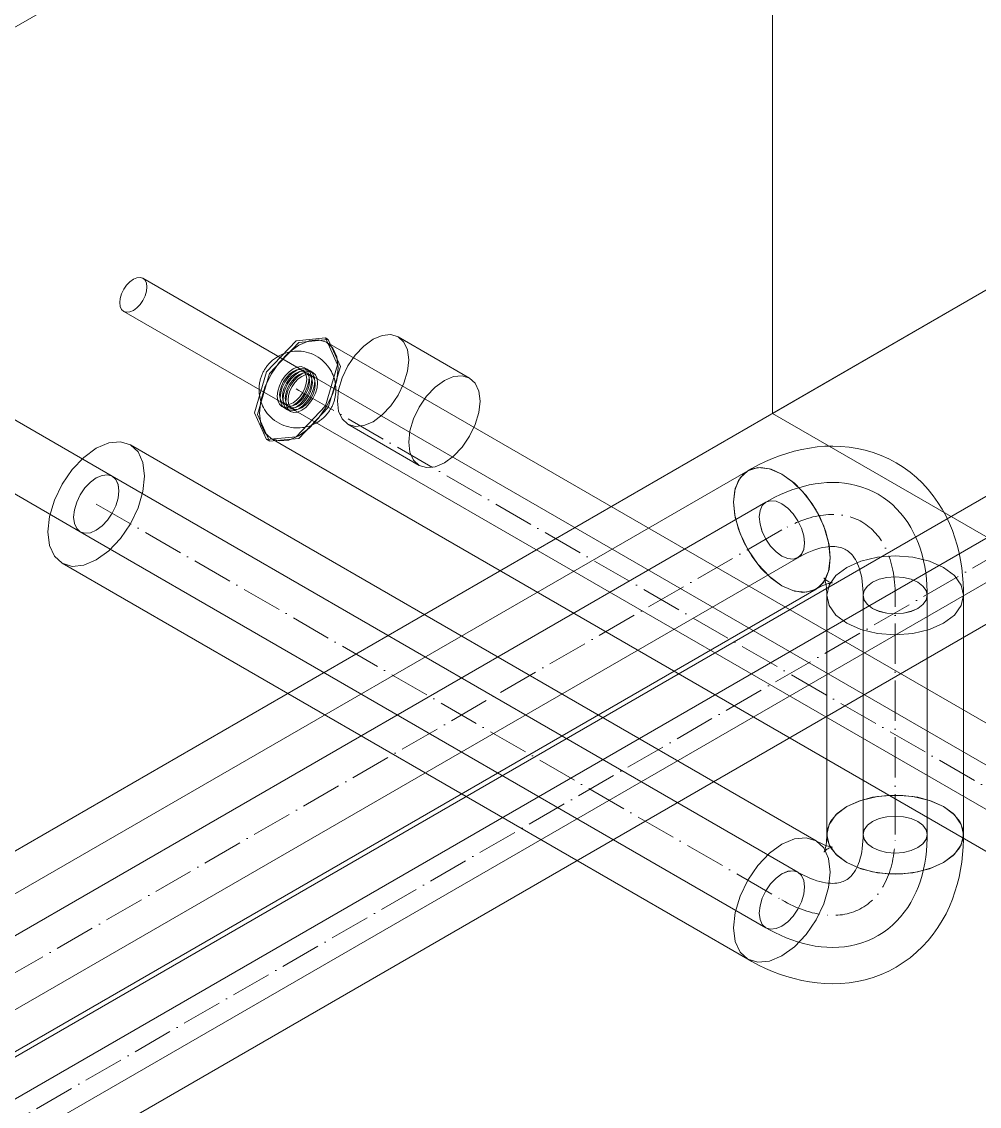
# Model space of a CAD drawing. Header units: millimetres. Extents: x -88595 to 880822, y -1054509 to -148035.
# Drawn here: x 393843 to 394080.3, y -318336.5 to -318067.8 of the extents above; entities that cross this region are included whole.
import ezdxf

# ---------------------------------------------------------------- set-up
doc = ezdxf.new("R2010")
doc.units = ezdxf.units.MM
doc.linetypes.add('$12$ADSK_Осевая', pattern=[14, 10, -2, 0, -2])
doc.linetypes.add('$13$ADSK_Осевая', pattern=[14, 10, -2, 0, -2])
for name, color, linetype, lineweight in [('Изоляция', 7, 'Continuous', 18), ('Оборудование', 7, 'Continuous', 18), ('Трубопровод', 7, 'Continuous', 18), ('Трубопроводы', 7, 'Continuous', 18)]:
    doc.layers.add(name, color=color, linetype=linetype, lineweight=lineweight)

# ---------------------------------------------------------------- blocks, each defined once
blk = doc.blocks.new('$0$ADSK_Канальный блок кондиционера1 - AD242MJERAB-3267365-В_ОВ3_3')
at = {"layer": 'Оборудование'}
for p, q in [((18017.5, 12209.29), (18510.35, 12493.84)), ((18307.41, 12376.67), (18307.41, 12172.55)), ((18510.35, 12289.72), (18017.5, 12005.17)), ((18307.41, 12172.55), (18448.83, 12254.2)), ((18191.7, 12182.79), (18151.39, 12206.06)), ((18146.64, 12197.83), (18186.95, 12174.56)), ((18232.34, 12181.33), (18214.66, 12191.54)), ((18143.79, 12156.97), (18103.49, 12180.24)), ((18371.05, 12135.81), (18307.41, 12172.55)), ((18202.16, 12169.89), (18219.84, 12159.68)), ((18095.55, 12166.49), (18135.85, 12143.22))]:
    blk.add_line(p, q, dxfattribs=at)
for points in [[(18145.66, 12200, 0), (18145.77, 12201.07, 0), (18146.11, 12202.2, 0), (18146.64, 12203.32, 0), (18147.34, 12204.33, 0), (18148.15, 12205.19, 0), (18149.02, 12205.82, 0), (18149.89, 12206.19, 0), (18150.7, 12206.27, 0), (18151.39, 12206.06, 0), (18151.93, 12205.56, 0), (18152.26, 12204.82, 0), (18152.38, 12203.88, 0)], [(18152.38, 12203.88, 0), (18152.26, 12202.81, 0), (18151.93, 12201.68, 0), (18151.39, 12200.57, 0), (18150.7, 12199.55, 0), (18149.89, 12198.7, 0), (18149.02, 12198.07, 0), (18148.15, 12197.7, 0), (18147.34, 12197.62, 0), (18146.64, 12197.83, 0), (18146.11, 12198.33, 0), (18145.77, 12199.07, 0), (18145.66, 12200, 0)], [(18199.58, 12175.61, 0), (18199.88, 12178.43, 0), (18200.76, 12181.4, 0), (18202.16, 12184.32, 0), (18203.99, 12187, 0), (18206.13, 12189.25, 0), (18208.41, 12190.92, 0), (18210.7, 12191.89, 0), (18212.83, 12192.11, 0), (18214.66, 12191.54, 0), (18216.07, 12190.24, 0), (18216.95, 12188.29, 0), (18217.25, 12185.82, 0)], [(18217.25, 12185.82, 0), (18216.95, 12183, 0), (18216.07, 12180.03, 0), (18214.66, 12177.11, 0), (18212.83, 12174.43, 0), (18210.7, 12172.18, 0), (18208.41, 12170.51, 0), (18206.13, 12169.54, 0), (18203.99, 12169.32, 0), (18202.16, 12169.89, 0), (18200.76, 12171.19, 0), (18199.88, 12173.14, 0), (18199.58, 12175.61, 0)], [(18192.68, 12180.61, 0), (18192.57, 12181.55, 0), (18192.23, 12182.29, 0), (18191.7, 12182.79, 0), (18191, 12183, 0), (18190.19, 12182.92, 0), (18189.32, 12182.55, 0), (18188.45, 12181.92, 0), (18187.64, 12181.06, 0), (18186.95, 12180.05, 0), (18186.41, 12178.93, 0), (18186.08, 12177.8, 0), (18185.96, 12176.73, 0)], [(18185.96, 12176.73, 0), (18186.08, 12175.8, 0), (18186.41, 12175.06, 0), (18186.95, 12174.56, 0), (18187.64, 12174.35, 0), (18188.45, 12174.43, 0), (18189.32, 12174.8, 0), (18190.19, 12175.43, 0), (18191, 12176.28, 0), (18191.7, 12177.3, 0), (18192.23, 12178.41, 0), (18192.57, 12179.54, 0), (18192.68, 12180.61, 0)], [(18234.93, 12175.61, 0), (18234.63, 12178.08, 0), (18233.75, 12180.03, 0), (18232.34, 12181.33, 0), (18230.51, 12181.9, 0), (18228.38, 12181.69, 0), (18226.09, 12180.72, 0), (18223.8, 12179.05, 0), (18221.67, 12176.8, 0), (18219.84, 12174.12, 0), (18218.44, 12171.19, 0), (18217.55, 12168.22, 0), (18217.25, 12165.41, 0)], [(18217.25, 12165.41, 0), (18217.55, 12162.94, 0), (18218.44, 12160.99, 0), (18219.84, 12159.68, 0), (18221.67, 12159.12, 0), (18223.8, 12159.33, 0), (18226.09, 12160.3, 0), (18228.38, 12161.97, 0), (18230.51, 12164.22, 0), (18232.34, 12166.9, 0), (18233.75, 12169.83, 0), (18234.63, 12172.8, 0), (18234.93, 12175.61, 0)], [(18145.44, 12153.34, 0), (18145.25, 12154.91, 0), (18144.69, 12156.15, 0), (18143.79, 12156.97, 0), (18142.63, 12157.33, 0), (18141.28, 12157.2, 0), (18139.82, 12156.58, 0), (18138.37, 12155.52, 0), (18137.02, 12154.09, 0), (18135.85, 12152.39, 0), (18134.96, 12150.53, 0), (18134.4, 12148.64, 0), (18134.21, 12146.85, 0)], [(18134.21, 12146.85, 0), (18134.4, 12145.29, 0), (18134.96, 12144.05, 0), (18135.85, 12143.22, 0), (18137.02, 12142.86, 0), (18138.37, 12143, 0), (18139.82, 12143.61, 0), (18141.28, 12144.67, 0), (18142.63, 12146.1, 0), (18143.79, 12147.8, 0), (18144.69, 12149.66, 0), (18145.25, 12151.55, 0), (18145.44, 12153.34, 0)]]:
    blk.add_polyline3d(points, dxfattribs=at)
blk = doc.blocks.new('$0$ADSK_МедьПайка_Отвод-гнутая труба - Отвод _гнутая труба_-3197924-В_ОВ3_3')
at = {"layer": 'Трубопроводы', "color": 134, "true_color": 0x00a6a6}
for points in [[(31495.62, 9697.12, 0), (31496.88, 9698.07, 0), (31497.67, 9699.18, 0), (31497.94, 9700.36, 0), (31497.67, 9701.55, 0), (31496.88, 9702.65, 0), (31495.62, 9703.6, 0), (31493.97, 9704.33, 0), (31492.06, 9704.79, 0), (31490, 9704.95, 0), (31487.95, 9704.79, 0), (31486.03, 9704.33, 0), (31484.39, 9703.6, 0)], [(31484.39, 9703.6, 0), (31483.12, 9702.65, 0), (31482.33, 9701.55, 0), (31482.06, 9700.36, 0), (31482.33, 9699.18, 0), (31483.12, 9698.07, 0), (31484.39, 9697.12, 0), (31486.03, 9696.39, 0), (31487.95, 9695.93, 0), (31490, 9695.78, 0), (31492.06, 9695.93, 0), (31493.97, 9696.39, 0), (31495.62, 9697.12, 0)], [(31477.81, 9689.06, 0), (31478.12, 9689.26, 0), (31478.42, 9689.48, 0), (31478.72, 9689.73, 0), (31479.01, 9690.01, 0), (31479.3, 9690.32, 0), (31479.59, 9690.68, 0), (31479.87, 9691.08, 0), (31480.15, 9691.53, 0), (31480.42, 9692.02, 0), (31480.68, 9692.57, 0), (31480.92, 9693.16, 0), (31481.15, 9693.81, 0), (31481.36, 9694.51, 0), (31481.54, 9695.26, 0), (31481.7, 9696.06, 0), (31481.84, 9696.91, 0), (31481.94, 9697.81, 0), (31482.01, 9698.74, 0), (31482.05, 9699.72, 0), (31482.06, 9700.36, 0)], [(31485.75, 9675.31, 0), (31486.99, 9676.09, 0), (31488.18, 9676.95, 0), (31489.3, 9677.89, 0), (31490.36, 9678.9, 0), (31491.35, 9679.98, 0), (31492.27, 9681.12, 0), (31493.11, 9682.31, 0), (31493.88, 9683.55, 0), (31494.58, 9684.84, 0), (31495.21, 9686.16, 0), (31495.77, 9687.52, 0), (31496.26, 9688.92, 0), (31496.68, 9690.34, 0), (31497.04, 9691.79, 0), (31497.34, 9693.26, 0), (31497.57, 9694.76, 0), (31497.75, 9696.28, 0), (31497.87, 9697.81, 0), (31497.93, 9699.37, 0), (31497.94, 9700.36, 0)], [(31461.93, 9690.64, 0), (31463.38, 9691.26, 0), (31464.74, 9691.39, 0), (31465.9, 9691.03, 0), (31466.79, 9690.2, 0), (31467.35, 9688.96, 0), (31467.54, 9687.4, 0), (31467.35, 9685.61, 0), (31466.79, 9683.72, 0), (31465.9, 9681.86, 0), (31464.74, 9680.16, 0), (31463.38, 9678.73, 0), (31461.93, 9677.67, 0)], [(31461.93, 9677.67, 0), (31460.48, 9677.05, 0), (31459.12, 9676.92, 0), (31457.96, 9677.28, 0), (31457.07, 9678.11, 0), (31456.51, 9679.35, 0), (31456.31, 9680.91, 0), (31456.51, 9682.7, 0), (31457.07, 9684.59, 0), (31457.96, 9686.45, 0), (31459.12, 9688.15, 0), (31460.48, 9689.58, 0), (31461.93, 9690.64, 0)], [(31477.81, 9689.06, 0), (31477.48, 9688.89, 0), (31477.14, 9688.74, 0), (31476.78, 9688.61, 0), (31476.39, 9688.49, 0), (31475.97, 9688.4, 0), (31475.52, 9688.33, 0), (31475.03, 9688.28, 0), (31474.51, 9688.27, 0), (31473.94, 9688.28, 0), (31473.34, 9688.33, 0), (31472.7, 9688.42, 0), (31472.03, 9688.55, 0), (31471.32, 9688.72, 0), (31470.57, 9688.93, 0), (31469.8, 9689.19, 0), (31469, 9689.5, 0), (31468.17, 9689.86, 0), (31467.32, 9690.26, 0), (31466.46, 9690.72, 0), (31465.9, 9691.03, 0)], [(31485.75, 9675.31, 0), (31484.45, 9674.62, 0), (31483.12, 9674.03, 0), (31481.74, 9673.52, 0), (31480.34, 9673.11, 0), (31478.91, 9672.79, 0), (31477.46, 9672.57, 0), (31476.01, 9672.43, 0), (31474.55, 9672.39, 0), (31473.08, 9672.43, 0), (31471.62, 9672.55, 0), (31470.16, 9672.74, 0), (31468.71, 9673.02, 0), (31467.27, 9673.36, 0), (31465.83, 9673.77, 0), (31464.41, 9674.25, 0), (31462.99, 9674.8, 0), (31461.59, 9675.4, 0), (31460.2, 9676.07, 0), (31458.83, 9676.79, 0), (31457.96, 9677.28, 0)]]:
    blk.add_polyline3d(points, dxfattribs=at)
blk = doc.blocks.new('$0$ADSK_МедьПайка_Муфта редукционная - Муфта редукционная медная под пайку-3268008-В_ОВ3_3')
at = {"layer": 'Трубопроводы', "color": 190, "true_color": 0x8000ff}
for p, q in [((18191.7, 12182.79), (18190.99, 12183.2)), ((18192.1, 12183.48), (18191.39, 12183.89)), ((18192.79, 12183.09), (18192.08, 12183.49)), ((18193.52, 12182.67), (18192.81, 12183.08)), ((18193.12, 12181.98), (18192.41, 12182.39)), ((18190.03, 12178.27), (18189.32, 12178.67)), ((18186.24, 12174.97), (18186.95, 12174.56)), ((18185.84, 12174.28), (18186.55, 12173.87)), ((18186.53, 12173.88), (18187.23, 12173.46)), ((18187.25, 12173.45), (18187.96, 12173.04)), ((18187.65, 12174.14), (18188.36, 12173.74))]:
    blk.add_line(p, q, dxfattribs=at)
for points in [[(18199.2, 12178.47, 0), (18199.19, 12178.81, 0), (18199.17, 12179.16, 0), (18199.14, 12179.52, 0), (18199.09, 12179.9, 0), (18199.02, 12180.29, 0), (18198.93, 12180.7, 0), (18198.82, 12181.13, 0), (18198.68, 12181.57, 0), (18198.51, 12182.02, 0), (18198.31, 12182.48, 0), (18198.08, 12182.95, 0), (18197.8, 12183.42, 0), (18197.49, 12183.9, 0), (18197.14, 12184.38, 0), (18196.75, 12184.84, 0), (18196.32, 12185.29, 0), (18195.84, 12185.72, 0), (18195.33, 12186.13, 0), (18194.79, 12186.5, 0), (18194.23, 12186.83, 0), (18193.64, 12187.13, 0), (18193.04, 12187.38, 0), (18192.43, 12187.58, 0), (18191.82, 12187.75, 0), (18191.22, 12187.86, 0), (18190.63, 12187.94, 0), (18190.05, 12187.98, 0), (18189.5, 12187.99, 0), (18188.97, 12187.96, 0), (18188.46, 12187.91, 0), (18187.98, 12187.84, 0), (18187.53, 12187.74, 0), (18187.1, 12187.63, 0), (18186.69, 12187.51, 0), (18186.31, 12187.37, 0), (18185.95, 12187.23, 0), (18185.61, 12187.08, 0), (18185.29, 12186.92, 0), (18184.99, 12186.76, 0), (18184.71, 12186.59, 0), (18184.45, 12186.42, 0), (18184.2, 12186.25, 0), (18183.96, 12186.08, 0), (18183.74, 12185.91, 0), (18183.52, 12185.74, 0), (18183.32, 12185.56, 0), (18183.13, 12185.38, 0), (18182.95, 12185.21, 0), (18182.78, 12185.03, 0), (18182.61, 12184.86, 0), (18182.46, 12184.68, 0), (18182.31, 12184.5, 0), (18182.17, 12184.32, 0), (18182.03, 12184.14, 0), (18181.9, 12183.96, 0), (18181.77, 12183.77, 0), (18181.65, 12183.59, 0), (18181.53, 12183.4, 0), (18181.42, 12183.21, 0), (18181.31, 12183.02, 0), (18181.21, 12182.82, 0), (18181.11, 12182.63, 0), (18181.02, 12182.42, 0), (18180.93, 12182.22, 0), (18180.84, 12182.01, 0), (18180.76, 12181.79, 0), (18180.68, 12181.57, 0), (18180.6, 12181.35, 0), (18180.53, 12181.12, 0), (18180.47, 12180.88, 0), (18180.4, 12180.63, 0), (18180.35, 12180.38, 0), (18180.3, 12180.11, 0), (18180.26, 12179.84, 0), (18180.22, 12179.56, 0), (18180.19, 12179.27, 0), (18180.17, 12178.96, 0), (18180.16, 12178.65, 0), (18180.16, 12178.47, 0)], [(18184.69, 12176.82, 0), (18184.82, 12178.07, 0), (18185.22, 12179.39, 0), (18185.84, 12180.68, 0), (18186.65, 12181.87, 0), (18187.6, 12182.87, 0), (18188.62, 12183.61, 0), (18189.63, 12184.05, 0), (18190.58, 12184.14, 0), (18191.39, 12183.89, 0), (18192.01, 12183.31, 0), (18192.41, 12182.44, 0), (18192.54, 12181.35, 0)], [(18191.97, 12181.02, 0), (18191.86, 12181.96, 0), (18191.52, 12182.7, 0), (18190.99, 12183.2, 0), (18190.29, 12183.41, 0), (18189.48, 12183.33, 0), (18188.62, 12182.96, 0), (18187.75, 12182.33, 0), (18186.94, 12181.47, 0), (18186.24, 12180.45, 0), (18185.71, 12179.34, 0), (18185.37, 12178.21, 0), (18185.26, 12177.14, 0)], [(18185.4, 12176.41, 0), (18185.53, 12177.66, 0), (18185.92, 12178.98, 0), (18186.55, 12180.28, 0), (18187.36, 12181.47, 0), (18188.31, 12182.46, 0), (18189.32, 12183.21, 0), (18190.34, 12183.64, 0), (18191.28, 12183.73, 0), (18192.1, 12183.48, 0), (18192.72, 12182.9, 0), (18193.11, 12182.04, 0), (18193.25, 12180.94, 0)], [(18193.25, 12180.94, 0), (18193.11, 12182.04, 0), (18192.72, 12182.9, 0), (18192.1, 12183.48, 0), (18191.28, 12183.73, 0), (18190.34, 12183.64, 0), (18189.32, 12183.21, 0), (18188.31, 12182.46, 0), (18187.36, 12181.47, 0), (18186.55, 12180.28, 0), (18185.92, 12178.98, 0), (18185.53, 12177.66, 0), (18185.4, 12176.41, 0)], [(18185.96, 12176.73, 0), (18186.08, 12177.8, 0), (18186.41, 12178.93, 0), (18186.95, 12180.05, 0), (18187.64, 12181.06, 0), (18188.45, 12181.92, 0), (18189.32, 12182.55, 0), (18190.19, 12182.92, 0), (18191, 12183, 0), (18191.7, 12182.79, 0), (18192.23, 12182.29, 0), (18192.57, 12181.55, 0), (18192.68, 12180.61, 0)], [(18193.96, 12180.54, 0), (18193.83, 12181.63, 0), (18193.43, 12182.5, 0), (18192.81, 12183.08, 0), (18192, 12183.33, 0), (18191.05, 12183.24, 0), (18190.03, 12182.81, 0), (18189.01, 12182.06, 0), (18188.06, 12181.06, 0), (18187.25, 12179.87, 0), (18186.62, 12178.57, 0), (18186.23, 12177.25, 0), (18186.1, 12176, 0)], [(18186.1, 12176, 0), (18186.23, 12177.25, 0), (18186.62, 12178.57, 0), (18187.25, 12179.87, 0), (18188.06, 12181.06, 0), (18189.01, 12182.06, 0), (18190.03, 12182.81, 0), (18191.05, 12183.24, 0), (18192, 12183.33, 0), (18192.81, 12183.08, 0), (18193.43, 12182.5, 0), (18193.83, 12181.63, 0), (18193.96, 12180.54, 0)], [(18193.4, 12180.21, 0), (18193.28, 12181.15, 0), (18192.94, 12181.89, 0), (18192.41, 12182.39, 0), (18191.71, 12182.6, 0), (18190.9, 12182.52, 0), (18190.03, 12182.15, 0), (18189.16, 12181.52, 0), (18188.35, 12180.66, 0), (18187.65, 12179.64, 0), (18187.11, 12178.53, 0), (18186.78, 12177.39, 0), (18186.66, 12176.32, 0)], [(18194.67, 12180.13, 0), (18194.53, 12181.22, 0), (18194.14, 12182.09, 0), (18193.52, 12182.67, 0), (18192.7, 12182.92, 0), (18191.75, 12182.83, 0), (18190.74, 12182.4, 0), (18189.72, 12181.65, 0), (18188.77, 12180.65, 0), (18187.96, 12179.46, 0), (18187.33, 12178.16, 0), (18186.94, 12176.84, 0), (18186.81, 12175.59, 0)], [(18192.54, 12181.35, 0), (18192.41, 12180.1, 0), (18192.01, 12178.78, 0), (18191.39, 12177.48, 0), (18190.58, 12176.29, 0), (18189.63, 12175.29, 0), (18188.62, 12174.55, 0), (18187.6, 12174.12, 0), (18186.65, 12174.02, 0), (18185.84, 12174.28, 0), (18185.22, 12174.85, 0), (18184.82, 12175.72, 0), (18184.69, 12176.82, 0)], [(18185.26, 12177.14, 0), (18185.37, 12176.21, 0), (18185.71, 12175.46, 0), (18186.24, 12174.97, 0), (18186.94, 12174.75, 0), (18187.75, 12174.83, 0), (18188.62, 12175.2, 0), (18189.48, 12175.84, 0), (18190.29, 12176.69, 0), (18190.99, 12177.71, 0), (18191.52, 12178.82, 0), (18191.86, 12179.95, 0), (18191.97, 12181.02, 0)], [(18193.25, 12180.94, 0), (18193.11, 12179.69, 0), (18192.72, 12178.37, 0), (18192.1, 12177.07, 0), (18191.28, 12175.88, 0), (18190.34, 12174.88, 0), (18189.32, 12174.14, 0), (18188.31, 12173.71, 0), (18187.36, 12173.62, 0), (18186.55, 12173.87, 0), (18185.92, 12174.45, 0), (18185.53, 12175.31, 0), (18185.4, 12176.41, 0)], [(18185.4, 12176.41, 0), (18185.53, 12175.31, 0), (18185.92, 12174.45, 0), (18186.55, 12173.87, 0), (18187.36, 12173.62, 0), (18188.31, 12173.71, 0), (18189.32, 12174.14, 0), (18190.34, 12174.88, 0), (18191.28, 12175.88, 0), (18192.1, 12177.07, 0), (18192.72, 12178.37, 0), (18193.11, 12179.69, 0), (18193.25, 12180.94, 0)], [(18192.68, 12180.61, 0), (18192.57, 12179.54, 0), (18192.23, 12178.41, 0), (18191.7, 12177.3, 0), (18191, 12176.28, 0), (18190.19, 12175.43, 0), (18189.32, 12174.8, 0), (18188.45, 12174.43, 0), (18187.64, 12174.35, 0), (18186.95, 12174.56, 0), (18186.41, 12175.06, 0), (18186.08, 12175.8, 0), (18185.96, 12176.73, 0)], [(18186.1, 12176, 0), (18186.23, 12174.9, 0), (18186.62, 12174.03, 0), (18187.25, 12173.45, 0), (18188.06, 12173.2, 0), (18189.01, 12173.29, 0), (18190.03, 12173.73, 0), (18191.05, 12174.47, 0), (18192, 12175.47, 0), (18192.81, 12176.66, 0), (18193.43, 12177.96, 0), (18193.83, 12179.28, 0), (18193.96, 12180.54, 0)], [(18193.96, 12180.54, 0), (18193.83, 12179.28, 0), (18193.43, 12177.96, 0), (18192.81, 12176.66, 0), (18192, 12175.47, 0), (18191.05, 12174.47, 0), (18190.03, 12173.73, 0), (18189.01, 12173.29, 0), (18188.06, 12173.2, 0), (18187.25, 12173.45, 0), (18186.62, 12174.03, 0), (18186.23, 12174.9, 0), (18186.1, 12176, 0)], [(18186.66, 12176.32, 0), (18186.78, 12175.38, 0), (18187.11, 12174.64, 0), (18187.65, 12174.14, 0), (18188.35, 12173.93, 0), (18189.16, 12174.01, 0), (18190.03, 12174.38, 0), (18190.9, 12175.01, 0), (18191.71, 12175.87, 0), (18192.41, 12176.89, 0), (18192.94, 12178.01, 0), (18193.28, 12179.14, 0), (18193.4, 12180.21, 0)], [(18186.81, 12175.59, 0), (18186.94, 12174.49, 0), (18187.33, 12173.62, 0), (18187.96, 12173.04, 0), (18188.77, 12172.79, 0), (18189.72, 12172.88, 0), (18190.74, 12173.32, 0), (18191.75, 12174.06, 0), (18192.7, 12175.06, 0), (18193.52, 12176.25, 0), (18194.14, 12177.55, 0), (18194.53, 12178.87, 0), (18194.67, 12180.13, 0)], [(18187.37, 12175.91, 0), (18187.49, 12176.99, 0), (18187.82, 12178.12, 0), (18188.36, 12179.23, 0), (18189.05, 12180.25, 0), (18189.87, 12181.11, 0), (18190.74, 12181.74, 0), (18191.61, 12182.11, 0), (18192.42, 12182.19, 0), (18193.12, 12181.98, 0), (18193.65, 12181.48, 0), (18193.99, 12180.74, 0), (18194.1, 12179.8, 0)], [(18194.1, 12179.8, 0), (18193.99, 12178.73, 0), (18193.65, 12177.6, 0), (18193.12, 12176.48, 0), (18192.42, 12175.46, 0), (18191.61, 12174.61, 0), (18190.74, 12173.97, 0), (18189.87, 12173.6, 0), (18189.05, 12173.52, 0), (18188.36, 12173.74, 0), (18187.82, 12174.23, 0), (18187.49, 12174.97, 0), (18187.37, 12175.91, 0)], [(18180.16, 12178.47, 0), (18180.16, 12178.13, 0), (18180.18, 12177.78, 0), (18180.21, 12177.42, 0), (18180.26, 12177.04, 0), (18180.33, 12176.64, 0), (18180.42, 12176.24, 0), (18180.53, 12175.81, 0), (18180.67, 12175.37, 0), (18180.84, 12174.92, 0), (18181.04, 12174.46, 0), (18181.28, 12173.99, 0), (18181.55, 12173.51, 0), (18181.86, 12173.04, 0), (18182.21, 12172.56, 0), (18182.6, 12172.1, 0), (18183.04, 12171.65, 0), (18183.51, 12171.22, 0), (18184.02, 12170.81, 0), (18184.56, 12170.44, 0), (18185.13, 12170.11, 0), (18185.71, 12169.81, 0), (18186.32, 12169.56, 0), (18186.92, 12169.36, 0), (18187.53, 12169.19, 0), (18188.13, 12169.08, 0), (18188.72, 12169, 0), (18189.3, 12168.96, 0), (18189.85, 12168.95, 0), (18190.38, 12168.98, 0), (18190.89, 12169.03, 0), (18191.37, 12169.1, 0), (18191.83, 12169.2, 0), (18192.26, 12169.31, 0), (18192.66, 12169.43, 0), (18193.04, 12169.57, 0), (18193.4, 12169.71, 0), (18193.74, 12169.86, 0), (18194.06, 12170.02, 0), (18194.36, 12170.18, 0), (18194.64, 12170.35, 0), (18194.91, 12170.51, 0), (18195.16, 12170.69, 0), (18195.39, 12170.86, 0), (18195.62, 12171.03, 0), (18195.83, 12171.2, 0), (18196.03, 12171.38, 0), (18196.22, 12171.55, 0), (18196.4, 12171.73, 0), (18196.57, 12171.91, 0), (18196.74, 12172.08, 0), (18196.89, 12172.26, 0), (18197.04, 12172.44, 0), (18197.19, 12172.62, 0), (18197.32, 12172.8, 0), (18197.46, 12172.98, 0), (18197.58, 12173.17, 0), (18197.7, 12173.35, 0), (18197.82, 12173.54, 0), (18197.93, 12173.73, 0), (18198.04, 12173.92, 0), (18198.14, 12174.11, 0), (18198.24, 12174.31, 0), (18198.34, 12174.51, 0), (18198.43, 12174.72, 0), (18198.51, 12174.93, 0), (18198.6, 12175.14, 0), (18198.68, 12175.36, 0), (18198.75, 12175.59, 0), (18198.82, 12175.82, 0), (18198.89, 12176.06, 0), (18198.95, 12176.31, 0), (18199, 12176.56, 0), (18199.05, 12176.83, 0), (18199.1, 12177.1, 0), (18199.13, 12177.38, 0), (18199.16, 12177.67, 0), (18199.18, 12177.98, 0), (18199.19, 12178.29, 0), (18199.2, 12178.47, 0)]]:
    blk.add_polyline3d(points, dxfattribs=at)

msp = doc.modelspace()

# ---------------------------------------------------------------- linework, layer by layer
at = {"layer": 'Изоляция', "color": 190, "true_color": 0x8000ff}
for p, q in [((393918.95, -318146.53), (393918.24, -318146.13)), ((394130.83, -318269.77), (393918.56, -318147.22)), ((394117.07, -318165.1), (390700.05, -320137.92)), ((393903.69, -318171.33), (393904.4, -318171.74)), ((393904.8, -318171.05), (394117.07, -318293.61)), ((390713.81, -320161.75), (394130.83, -318188.93))]:
    msp.add_line(p, q, dxfattribs=at)
at = {"layer": 'Изоляция', "color": 134, "true_color": 0x00a6a6}
for p, q in [((394039.86, -318270.74), (393869.94, -318172.63)), ((394022.92, -318179.04), (390713.24, -320089.89)), ((393853, -318201.97), (394022.92, -318300.08)), ((390730.18, -320119.23), (394039.86, -318208.38)), ((394042.52, -318209.92), (394042.52, -318269.2)), ((394076.4, -318269.2), (394076.4, -318209.92))]:
    msp.add_line(p, q, dxfattribs=at)
at = {"layer": 'Изоляция', "color": 190, "true_color": 0x8000ff}
for points in [[(393900.68, -318164.67, 0), (393903.69, -318154.53, 0), (393910.97, -318146.85, 0)], [(393911.68, -318147.26, 0), (393904.4, -318154.93, 0), (393901.39, -318165.08, 0)], [(393910.97, -318146.85, 0), (393918.24, -318146.13, 0), (393921.26, -318152.79, 0)], [(393921.97, -318153.2, 0), (393918.95, -318146.53, 0), (393911.68, -318147.26, 0)], [(393911.68, -318147.9, 0), (393914.2, -318146.83, 0), (393916.54, -318146.6, 0), (393918.56, -318147.22, 0), (393920.1, -318148.65, 0), (393921.08, -318150.8, 0), (393921.41, -318153.52, 0)], [(393901.95, -318164.75, 0), (393902.28, -318161.65, 0), (393903.25, -318158.38, 0), (393904.8, -318155.16, 0), (393906.81, -318152.21, 0), (393909.16, -318149.74, 0), (393911.68, -318147.9, 0)], [(393921.26, -318152.79, 0), (393918.24, -318162.93, 0), (393910.97, -318170.61, 0)], [(393911.68, -318171.02, 0), (393918.95, -318163.34, 0), (393921.97, -318153.2, 0)], [(393921.41, -318153.52, 0), (393921.08, -318156.62, 0), (393920.1, -318159.89, 0), (393918.56, -318163.11, 0), (393916.54, -318166.06, 0), (393914.2, -318168.53, 0), (393911.68, -318170.37, 0)], [(393910.97, -318170.61, 0), (393903.69, -318171.33, 0), (393900.68, -318164.67, 0)], [(393901.39, -318165.08, 0), (393904.4, -318171.74, 0), (393911.68, -318171.02, 0)], [(393911.68, -318170.37, 0), (393909.16, -318171.44, 0), (393906.81, -318171.67, 0), (393904.8, -318171.05, 0), (393903.25, -318169.62, 0), (393902.28, -318167.47, 0), (393901.95, -318164.75, 0)]]:
    msp.add_polyline3d(points, dxfattribs=at)
at = {"layer": 'Изоляция', "color": 134, "true_color": 0x00a6a6}
for points in [[(393849.49, -318194.22, 0), (393849.9, -318190.4, 0), (393851.1, -318186.38, 0), (393853, -318182.41, 0), (393855.48, -318178.78, 0), (393858.37, -318175.73, 0), (393861.47, -318173.47, 0)], [(393861.47, -318173.47, 0), (393864.57, -318172.15, 0), (393867.46, -318171.87, 0), (393869.94, -318172.63, 0), (393871.85, -318174.4, 0), (393873.04, -318177.04, 0), (393873.45, -318180.39, 0)], [(394059.71, -318177.08, 0), (394057.87, -318176.1, 0), (394055.96, -318175.25, 0), (394054.01, -318174.53, 0), (394052.03, -318173.95, 0), (394050.03, -318173.51, 0), (394048.03, -318173.2, 0), (394046.02, -318173.01, 0), (394044.03, -318172.95, 0), (394042.06, -318173, 0), (394040.11, -318173.16, 0), (394038.19, -318173.42, 0), (394036.3, -318173.77, 0), (394034.44, -318174.22, 0), (394032.61, -318174.74, 0), (394030.82, -318175.35, 0), (394029.05, -318176.02, 0), (394027.33, -318176.77, 0), (394025.63, -318177.58, 0), (394023.96, -318178.46, 0), (394022.92, -318179.04, 0)], [(394031.39, -318179.88, 0), (394028.72, -318178.69, 0), (394026.19, -318178.25, 0), (394023.92, -318178.59, 0), (394022.02, -318179.68, 0), (394020.6, -318181.48, 0), (394019.71, -318183.9, 0), (394019.41, -318186.8, 0)], [(394019.41, -318186.8, 0), (394019.82, -318183.45, 0), (394021.02, -318180.81, 0), (394022.92, -318179.04, 0), (394025.4, -318178.28, 0), (394028.29, -318178.56, 0), (394031.39, -318179.88, 0)], [(394059.71, -318177.08, 0), (394061.48, -318178.18, 0), (394063.17, -318179.41, 0), (394064.76, -318180.74, 0), (394066.26, -318182.16, 0), (394067.64, -318183.67, 0), (394068.91, -318185.26, 0), (394070.07, -318186.9, 0), (394071.13, -318188.59, 0), (394072.07, -318190.32, 0), (394072.9, -318192.09, 0), (394073.64, -318193.89, 0), (394074.28, -318195.7, 0), (394074.82, -318197.53, 0), (394075.28, -318199.38, 0), (394075.66, -318201.24, 0), (394075.95, -318203.1, 0), (394076.17, -318204.97, 0), (394076.31, -318206.85, 0), (394076.39, -318208.73, 0), (394076.4, -318209.92, 0)], [(393873.45, -318180.39, 0), (393873.04, -318184.2, 0), (393871.85, -318188.23, 0), (393869.94, -318192.19, 0), (393867.46, -318195.82, 0), (393864.57, -318198.87, 0), (393861.47, -318201.14, 0)], [(394031.39, -318179.88, 0), (394034.49, -318182.14, 0), (394037.38, -318185.19, 0), (394039.86, -318188.82, 0), (394041.76, -318192.79, 0), (394042.96, -318196.81, 0), (394043.37, -318200.63, 0)], [(394043.37, -318200.63, 0), (394043.07, -318197.38, 0), (394042.18, -318193.94, 0), (394040.75, -318190.49, 0), (394038.86, -318187.21, 0), (394036.59, -318184.25, 0), (394034.05, -318181.77, 0), (394031.39, -318179.88, 0)], [(394031.39, -318207.55, 0), (394028.29, -318205.28, 0), (394025.4, -318202.23, 0), (394022.92, -318198.6, 0), (394021.02, -318194.64, 0), (394019.82, -318190.61, 0), (394019.41, -318186.8, 0)], [(394019.41, -318186.8, 0), (394019.71, -318190.05, 0), (394020.6, -318193.49, 0), (394022.03, -318196.93, 0), (394023.92, -318200.22, 0), (394026.19, -318203.18, 0), (394028.73, -318205.66, 0), (394031.39, -318207.55, 0)], [(393861.47, -318201.14, 0), (393858.37, -318202.45, 0), (393855.48, -318202.74, 0), (393853, -318201.97, 0), (393851.1, -318200.21, 0), (393849.9, -318197.56, 0), (393849.49, -318194.22, 0)], [(394043.37, -318200.63, 0), (394042.96, -318203.97, 0), (394041.76, -318206.62, 0), (394039.86, -318208.38, 0), (394037.38, -318209.15, 0), (394034.49, -318208.86, 0), (394031.39, -318207.55, 0)], [(394031.39, -318207.55, 0), (394034.06, -318208.74, 0), (394036.59, -318209.18, 0), (394038.86, -318208.84, 0), (394040.76, -318207.74, 0), (394042.18, -318205.94, 0), (394043.07, -318203.53, 0), (394043.37, -318200.63, 0)], [(394071.44, -318203.01, 0), (394067.93, -318201.45, 0), (394063.85, -318200.47, 0), (394059.46, -318200.14, 0), (394055.08, -318200.47, 0), (394050.99, -318201.45, 0), (394047.48, -318203.01, 0)], [(394047.48, -318203.01, 0), (394050.99, -318201.45, 0), (394055.08, -318200.47, 0), (394059.46, -318200.14, 0), (394063.85, -318200.47, 0), (394067.93, -318201.45, 0), (394071.44, -318203.01, 0)], [(394047.48, -318203.01, 0), (394044.79, -318205.03, 0), (394043.1, -318207.39, 0), (394042.52, -318209.92, 0), (394043.1, -318212.45, 0), (394044.79, -318214.81, 0), (394047.48, -318216.84, 0)], [(394047.48, -318216.84, 0), (394044.79, -318214.81, 0), (394043.1, -318212.45, 0), (394042.52, -318209.92, 0), (394043.1, -318207.39, 0), (394044.79, -318205.03, 0), (394047.48, -318203.01, 0)], [(394071.44, -318216.84, 0), (394074.13, -318214.81, 0), (394075.83, -318212.45, 0), (394076.4, -318209.92, 0), (394075.83, -318207.39, 0), (394074.13, -318205.03, 0), (394071.44, -318203.01, 0)], [(394071.44, -318203.01, 0), (394074.13, -318205.03, 0), (394075.83, -318207.39, 0), (394076.4, -318209.92, 0), (394075.83, -318212.45, 0), (394074.13, -318214.81, 0), (394071.44, -318216.84, 0)], [(394042.77, -318206.42, 0), (394042.55, -318206.28, 0), (394042.36, -318206.14, 0), (394042.18, -318206, 0), (394042.04, -318205.86, 0), (394041.94, -318205.75, 0), (394041.87, -318205.66, 0), (394041.83, -318205.61, 0), (394041.83, -318205.6, 0)], [(394041.83, -318205.6, 0), (394041.84, -318205.63, 0), (394041.88, -318205.71, 0), (394041.94, -318205.85, 0), (394042.02, -318206.05, 0), (394042.1, -318206.31, 0), (394042.19, -318206.64, 0), (394042.27, -318207.04, 0), (394042.35, -318207.49, 0), (394042.42, -318208.01, 0), (394042.47, -318208.58, 0), (394042.51, -318209.21, 0), (394042.52, -318209.89, 0), (394042.52, -318209.92, 0)], [(394042.77, -318206.42, 0), (394043, -318206.54, 0), (394043.22, -318206.64, 0), (394043.43, -318206.72, 0), (394043.62, -318206.77, 0), (394043.77, -318206.8, 0), (394043.88, -318206.82, 0), (394043.94, -318206.83, 0), (394043.95, -318206.83, 0)], [(394043.95, -318206.83, 0), (394043.92, -318206.83, 0), (394043.83, -318206.83, 0), (394043.68, -318206.85, 0), (394043.47, -318206.89, 0), (394043.2, -318206.95, 0), (394042.87, -318207.03, 0), (394042.48, -318207.16, 0), (394042.05, -318207.32, 0), (394041.57, -318207.51, 0), (394041.05, -318207.75, 0), (394040.48, -318208.04, 0), (394039.89, -318208.37, 0), (394039.86, -318208.38, 0)], [(394047.48, -318216.84, 0), (394050.99, -318218.39, 0), (394055.08, -318219.37, 0), (394059.46, -318219.7, 0), (394063.85, -318219.37, 0), (394067.93, -318218.39, 0), (394071.44, -318216.84, 0)], [(394071.44, -318216.84, 0), (394067.93, -318218.39, 0), (394063.85, -318219.37, 0), (394059.46, -318219.7, 0), (394055.08, -318219.37, 0), (394050.99, -318218.39, 0), (394047.48, -318216.84, 0)], [(394047.48, -318262.28, 0), (394050.99, -318260.73, 0), (394055.08, -318259.75, 0), (394059.46, -318259.42, 0), (394063.85, -318259.75, 0), (394067.93, -318260.73, 0), (394071.44, -318262.28, 0)], [(394071.44, -318262.28, 0), (394068.47, -318260.92, 0), (394065.05, -318259.97, 0), (394061.36, -318259.48, 0), (394057.56, -318259.48, 0), (394053.86, -318259.97, 0), (394050.45, -318260.92, 0), (394047.48, -318262.28, 0)], [(394047.48, -318276.11, 0), (394044.79, -318274.09, 0), (394043.1, -318271.73, 0), (394042.52, -318269.2, 0), (394043.1, -318266.67, 0), (394044.79, -318264.31, 0), (394047.48, -318262.28, 0)], [(394047.48, -318262.28, 0), (394045.12, -318264, 0), (394043.47, -318265.97, 0), (394042.63, -318268.11, 0), (394042.63, -318270.3, 0), (394043.47, -318272.43, 0), (394045.12, -318274.4, 0), (394047.48, -318276.11, 0)], [(394071.44, -318262.28, 0), (394074.13, -318264.31, 0), (394075.83, -318266.67, 0), (394076.4, -318269.2, 0), (394075.83, -318271.73, 0), (394074.13, -318274.09, 0), (394071.44, -318276.11, 0)], [(394071.44, -318276.11, 0), (394073.81, -318274.4, 0), (394075.45, -318272.43, 0), (394076.3, -318270.29, 0), (394076.3, -318268.1, 0), (394075.45, -318265.97, 0), (394073.8, -318263.99, 0), (394071.44, -318262.28, 0)], [(394043.37, -318278.49, 0), (394042.96, -318275.15, 0), (394041.76, -318272.5, 0), (394039.86, -318270.74, 0), (394037.38, -318269.97, 0), (394034.49, -318270.26, 0), (394031.39, -318271.57, 0)], [(394031.39, -318271.57, 0), (394034.49, -318270.26, 0), (394037.38, -318269.97, 0), (394039.86, -318270.74, 0), (394041.76, -318272.5, 0), (394042.96, -318275.15, 0), (394043.37, -318278.49, 0)], [(394043.95, -318272.29, 0), (394043.92, -318272.29, 0), (394043.83, -318272.29, 0), (394043.68, -318272.27, 0), (394043.47, -318272.23, 0), (394043.2, -318272.17, 0), (394042.87, -318272.09, 0), (394042.48, -318271.96, 0), (394042.05, -318271.8, 0), (394041.57, -318271.61, 0), (394041.05, -318271.37, 0), (394040.48, -318271.08, 0), (394039.89, -318270.75, 0), (394039.86, -318270.74, 0)], [(394041.83, -318273.52, 0), (394041.84, -318273.49, 0), (394041.88, -318273.41, 0), (394041.94, -318273.27, 0), (394042.02, -318273.07, 0), (394042.1, -318272.81, 0), (394042.19, -318272.48, 0), (394042.27, -318272.09, 0), (394042.35, -318271.63, 0), (394042.42, -318271.11, 0), (394042.47, -318270.54, 0), (394042.51, -318269.91, 0), (394042.52, -318269.23, 0), (394042.52, -318269.2, 0)], [(394059.71, -318302.04, 0), (394061.48, -318300.94, 0), (394063.17, -318299.71, 0), (394064.76, -318298.38, 0), (394066.26, -318296.96, 0), (394067.64, -318295.45, 0), (394068.91, -318293.86, 0), (394070.07, -318292.22, 0), (394071.13, -318290.53, 0), (394072.07, -318288.8, 0), (394072.9, -318287.03, 0), (394073.64, -318285.23, 0), (394074.28, -318283.42, 0), (394074.82, -318281.59, 0), (394075.28, -318279.74, 0), (394075.66, -318277.89, 0), (394075.95, -318276.02, 0), (394076.17, -318274.15, 0), (394076.31, -318272.27, 0), (394076.39, -318270.39, 0), (394076.4, -318269.2, 0)], [(394031.39, -318271.57, 0), (394028.29, -318273.84, 0), (394025.4, -318276.89, 0), (394022.92, -318280.52, 0), (394021.02, -318284.48, 0), (394019.82, -318288.51, 0), (394019.41, -318292.32, 0)], [(394019.41, -318292.32, 0), (394019.82, -318288.51, 0), (394021.02, -318284.48, 0), (394022.92, -318280.52, 0), (394025.4, -318276.89, 0), (394028.29, -318273.84, 0), (394031.39, -318271.57, 0)], [(394042.77, -318272.7, 0), (394042.55, -318272.84, 0), (394042.36, -318272.98, 0), (394042.18, -318273.12, 0), (394042.04, -318273.26, 0), (394041.94, -318273.37, 0), (394041.87, -318273.46, 0), (394041.83, -318273.51, 0), (394041.83, -318273.52, 0)], [(394042.77, -318272.7, 0), (394043, -318272.58, 0), (394043.22, -318272.48, 0), (394043.43, -318272.41, 0), (394043.62, -318272.35, 0), (394043.77, -318272.32, 0), (394043.88, -318272.3, 0), (394043.94, -318272.29, 0), (394043.95, -318272.29, 0)], [(394071.44, -318276.11, 0), (394067.93, -318277.67, 0), (394063.85, -318278.65, 0), (394059.46, -318278.98, 0), (394055.08, -318278.65, 0), (394050.99, -318277.67, 0), (394047.48, -318276.11, 0)], [(394047.48, -318276.11, 0), (394050.45, -318277.48, 0), (394053.87, -318278.43, 0), (394057.57, -318278.92, 0), (394061.36, -318278.92, 0), (394065.06, -318278.43, 0), (394068.48, -318277.48, 0), (394071.44, -318276.11, 0)], [(394031.39, -318299.24, 0), (394034.49, -318296.98, 0), (394037.38, -318293.93, 0), (394039.86, -318290.3, 0), (394041.76, -318286.33, 0), (394042.96, -318282.31, 0), (394043.37, -318278.49, 0)], [(394043.37, -318278.49, 0), (394042.96, -318282.31, 0), (394041.76, -318286.33, 0), (394039.86, -318290.3, 0), (394037.38, -318293.93, 0), (394034.49, -318296.98, 0), (394031.39, -318299.24, 0)], [(394019.41, -318292.32, 0), (394019.82, -318295.67, 0), (394021.02, -318298.31, 0), (394022.92, -318300.08, 0), (394025.4, -318300.84, 0), (394028.29, -318300.56, 0), (394031.39, -318299.24, 0)], [(394031.39, -318299.24, 0), (394028.29, -318300.56, 0), (394025.4, -318300.84, 0), (394022.92, -318300.08, 0), (394021.02, -318298.31, 0), (394019.82, -318295.67, 0), (394019.41, -318292.32, 0)], [(394059.71, -318302.04, 0), (394057.87, -318303.02, 0), (394055.96, -318303.87, 0), (394054.01, -318304.59, 0), (394052.03, -318305.17, 0), (394050.03, -318305.61, 0), (394048.03, -318305.92, 0), (394046.02, -318306.11, 0), (394044.03, -318306.17, 0), (394042.06, -318306.12, 0), (394040.11, -318305.96, 0), (394038.19, -318305.7, 0), (394036.3, -318305.35, 0), (394034.44, -318304.9, 0), (394032.61, -318304.38, 0), (394030.82, -318303.77, 0), (394029.05, -318303.1, 0), (394027.33, -318302.35, 0), (394025.63, -318301.54, 0), (394023.96, -318300.66, 0), (394022.92, -318300.08, 0)]]:
    msp.add_polyline3d(points, dxfattribs=at)
at = {"layer": 'Трубопровод', "color": 190, "true_color": 0x8000ff}
for p, q in [((394126.33, -318277.57), (393914.06, -318155.01)), ((393909.3, -318163.26), (394121.57, -318285.81)), ((394121.57, -318172.89), (390704.55, -320145.71)), ((390709.31, -320153.96), (394126.33, -318181.14))]:
    msp.add_line(p, q, dxfattribs=at)
at = {"layer": 'Трубопровод', "color": 190, "linetype": '$12$ADSK_Осевая', "true_color": 0x8000ff}
for p, q in [((393911.68, -318159.14), (394123.95, -318281.69)), ((393911.68, -318159.14), (394123.95, -318281.69)), ((394123.95, -318177.02), (390706.93, -320149.84)), ((394123.95, -318177.02), (390706.93, -320149.84))]:
    msp.add_line(p, q, dxfattribs=at)
at = {"layer": 'Трубопровод', "color": 134, "true_color": 0x00a6a6}
for p, q in [((394035.36, -318278.53), (393865.44, -318180.43)), ((394027.42, -318186.84), (390717.74, -320097.68)), ((393857.5, -318194.18), (394027.42, -318292.28)), ((390725.68, -320111.44), (394035.36, -318200.59)), ((394051.52, -318209.92), (394051.52, -318269.2)), ((394067.4, -318269.2), (394067.4, -318209.92))]:
    msp.add_line(p, q, dxfattribs=at)
at = {"layer": 'Трубопровод', "color": 134, "linetype": '$12$ADSK_Осевая', "true_color": 0x00a6a6}
for p, q in [((393861.47, -318187.3), (394031.39, -318285.41)), ((393861.47, -318187.3), (394031.39, -318285.41)), ((394031.39, -318193.71), (390721.71, -320104.56)), ((394031.39, -318193.71), (390721.71, -320104.56)), ((394059.46, -318269.2), (394059.46, -318209.92)), ((394059.46, -318269.2), (394059.46, -318209.92))]:
    msp.add_line(p, q, dxfattribs=at)
at = {"layer": 'Трубопровод', "color": 190, "true_color": 0x8000ff}
for points in [[(393908.31, -318161.08, 0), (393908.43, -318160.01, 0), (393908.76, -318158.87, 0), (393909.3, -318157.76, 0), (393909.99, -318156.74, 0), (393910.81, -318155.88, 0), (393911.68, -318155.25, 0)], [(393911.68, -318155.25, 0), (393912.55, -318154.88, 0), (393913.36, -318154.8, 0), (393914.06, -318155.01, 0), (393914.59, -318155.51, 0), (393914.93, -318156.25, 0), (393915.04, -318157.19, 0)], [(393915.04, -318157.19, 0), (393914.93, -318158.26, 0), (393914.59, -318159.4, 0), (393914.06, -318160.51, 0), (393913.36, -318161.53, 0), (393912.55, -318162.39, 0), (393911.68, -318163.02, 0)], [(393911.68, -318163.02, 0), (393910.81, -318163.39, 0), (393909.99, -318163.47, 0), (393909.3, -318163.26, 0), (393908.76, -318162.76, 0), (393908.43, -318162.02, 0), (393908.31, -318161.08, 0)]]:
    msp.add_polyline3d(points, dxfattribs=at)
at = {"layer": 'Трубопровод', "color": 134, "true_color": 0x00a6a6}
for points in [[(393855.86, -318190.55, 0), (393856.05, -318188.76, 0), (393856.61, -318186.87, 0), (393857.5, -318185.01, 0), (393858.67, -318183.31, 0), (393860.02, -318181.88, 0), (393861.47, -318180.82, 0)], [(393861.47, -318180.82, 0), (393862.93, -318180.2, 0), (393864.28, -318180.07, 0), (393865.44, -318180.43, 0), (393866.33, -318181.26, 0), (393866.9, -318182.5, 0), (393867.09, -318184.06, 0)], [(393867.09, -318184.06, 0), (393866.9, -318185.85, 0), (393866.33, -318187.74, 0), (393865.44, -318189.6, 0), (393864.28, -318191.3, 0), (393862.93, -318192.73, 0), (393861.47, -318193.79, 0)], [(394025.78, -318190.47, 0), (394025.97, -318188.9, 0), (394026.53, -318187.67, 0), (394027.42, -318186.84, 0), (394028.58, -318186.48, 0), (394029.94, -318186.61, 0), (394031.39, -318187.23, 0)], [(394031.39, -318187.23, 0), (394032.84, -318188.29, 0), (394034.2, -318189.72, 0), (394035.36, -318191.42, 0), (394036.25, -318193.28, 0), (394036.81, -318195.17, 0), (394037, -318196.96, 0)], [(393861.47, -318193.79, 0), (393860.02, -318194.41, 0), (393858.67, -318194.54, 0), (393857.5, -318194.18, 0), (393856.61, -318193.35, 0), (393856.05, -318192.11, 0), (393855.86, -318190.55, 0)], [(394031.39, -318200.2, 0), (394029.94, -318199.14, 0), (394028.58, -318197.71, 0), (394027.42, -318196.01, 0), (394026.53, -318194.15, 0), (394025.97, -318192.26, 0), (394025.78, -318190.47, 0)], [(394037, -318196.96, 0), (394036.81, -318198.52, 0), (394036.25, -318199.76, 0), (394035.36, -318200.59, 0), (394034.2, -318200.95, 0), (394032.84, -318200.81, 0), (394031.39, -318200.2, 0)], [(394065.08, -318206.68, 0), (394063.43, -318205.95, 0), (394061.52, -318205.49, 0), (394059.46, -318205.34, 0), (394057.41, -318205.49, 0), (394055.49, -318205.95, 0), (394053.85, -318206.68, 0)], [(394053.85, -318206.68, 0), (394052.59, -318207.63, 0), (394051.79, -318208.73, 0), (394051.52, -318209.92, 0), (394051.79, -318211.11, 0), (394052.59, -318212.21, 0), (394053.85, -318213.16, 0)], [(394065.08, -318213.16, 0), (394066.34, -318212.21, 0), (394067.13, -318211.11, 0), (394067.4, -318209.92, 0), (394067.13, -318208.73, 0), (394066.34, -318207.63, 0), (394065.08, -318206.68, 0)], [(394053.85, -318213.16, 0), (394055.49, -318213.89, 0), (394057.41, -318214.35, 0), (394059.46, -318214.51, 0), (394061.52, -318214.35, 0), (394063.43, -318213.89, 0), (394065.08, -318213.16, 0)], [(394053.85, -318265.96, 0), (394055.49, -318265.23, 0), (394057.41, -318264.77, 0), (394059.46, -318264.61, 0), (394061.52, -318264.77, 0), (394063.43, -318265.23, 0), (394065.08, -318265.96, 0)], [(394053.85, -318272.44, 0), (394052.59, -318271.49, 0), (394051.79, -318270.39, 0), (394051.52, -318269.2, 0), (394051.79, -318268.01, 0), (394052.59, -318266.91, 0), (394053.85, -318265.96, 0)], [(394065.08, -318265.96, 0), (394066.34, -318266.91, 0), (394067.13, -318268.01, 0), (394067.4, -318269.2, 0), (394067.13, -318270.39, 0), (394066.34, -318271.49, 0), (394065.08, -318272.44, 0)], [(394065.08, -318272.44, 0), (394063.43, -318273.17, 0), (394061.52, -318273.63, 0), (394059.46, -318273.78, 0), (394057.41, -318273.63, 0), (394055.49, -318273.17, 0), (394053.85, -318272.44, 0)], [(394031.39, -318278.92, 0), (394029.94, -318279.98, 0), (394028.58, -318281.41, 0), (394027.42, -318283.11, 0), (394026.53, -318284.97, 0), (394025.97, -318286.86, 0), (394025.78, -318288.65, 0)], [(394037, -318282.16, 0), (394036.81, -318280.6, 0), (394036.25, -318279.36, 0), (394035.36, -318278.53, 0), (394034.2, -318278.17, 0), (394032.84, -318278.31, 0), (394031.39, -318278.92, 0)], [(394031.39, -318291.89, 0), (394032.84, -318290.83, 0), (394034.2, -318289.4, 0), (394035.36, -318287.7, 0), (394036.25, -318285.84, 0), (394036.81, -318283.95, 0), (394037, -318282.16, 0)], [(394025.78, -318288.65, 0), (394025.97, -318290.22, 0), (394026.53, -318291.46, 0), (394027.42, -318292.28, 0), (394028.58, -318292.64, 0), (394029.94, -318292.51, 0), (394031.39, -318291.89, 0)]]:
    msp.add_polyline3d(points, dxfattribs=at)
at = {"layer": 'Трубопроводы', "color": 134, "linetype": '$13$ADSK_Осевая', "true_color": 0x00a6a6}
for centre, major_axis, start_param, end_param in [((394031.39, -318226.13), (19.85, 34.38), 5.497787, 7.068583), ((394031.39, -318252.99), (-19.85, 34.38), 2.356194, 3.926991)]:
    msp.add_ellipse(centre, major_axis=major_axis, ratio=0.57735, start_param=start_param, end_param=end_param, dxfattribs=at)

# ---------------------------------------------------------------- block references
at = {"layer": 'Оборудование'}
msp.add_blockref('$0$ADSK_Канальный блок кондиционера1 - AD242MJERAB-3267365-В_ОВ3_3', (375721.65, -330337.4), dxfattribs=at)
at = {"layer": 'Трубопроводы', "color": 190, "true_color": 0x8000ff}
msp.add_blockref('$0$ADSK_МедьПайка_Муфта редукционная - Муфта редукционная медная под пайку-3268008-В_ОВ3_3', (375721.65, -330337.4), dxfattribs=at)
at = {"layer": 'Трубопроводы', "color": 134, "true_color": 0x00a6a6, "rotation": 120}
msp.add_blockref('$0$ADSK_МедьПайка_Отвод-гнутая труба - Отвод _гнутая труба_-3197924-В_ОВ3_3', (418177.15, -340614.67), dxfattribs=at)
at = {"layer": 'Трубопроводы', "color": 134, "true_color": 0x00a6a6}
msp.add_blockref('$0$ADSK_МедьПайка_Отвод-гнутая труба - Отвод _гнутая труба_-3197924-В_ОВ3_3', (362569.46, -327969.56), dxfattribs=at)

doc.saveas('drawing.dxf')
